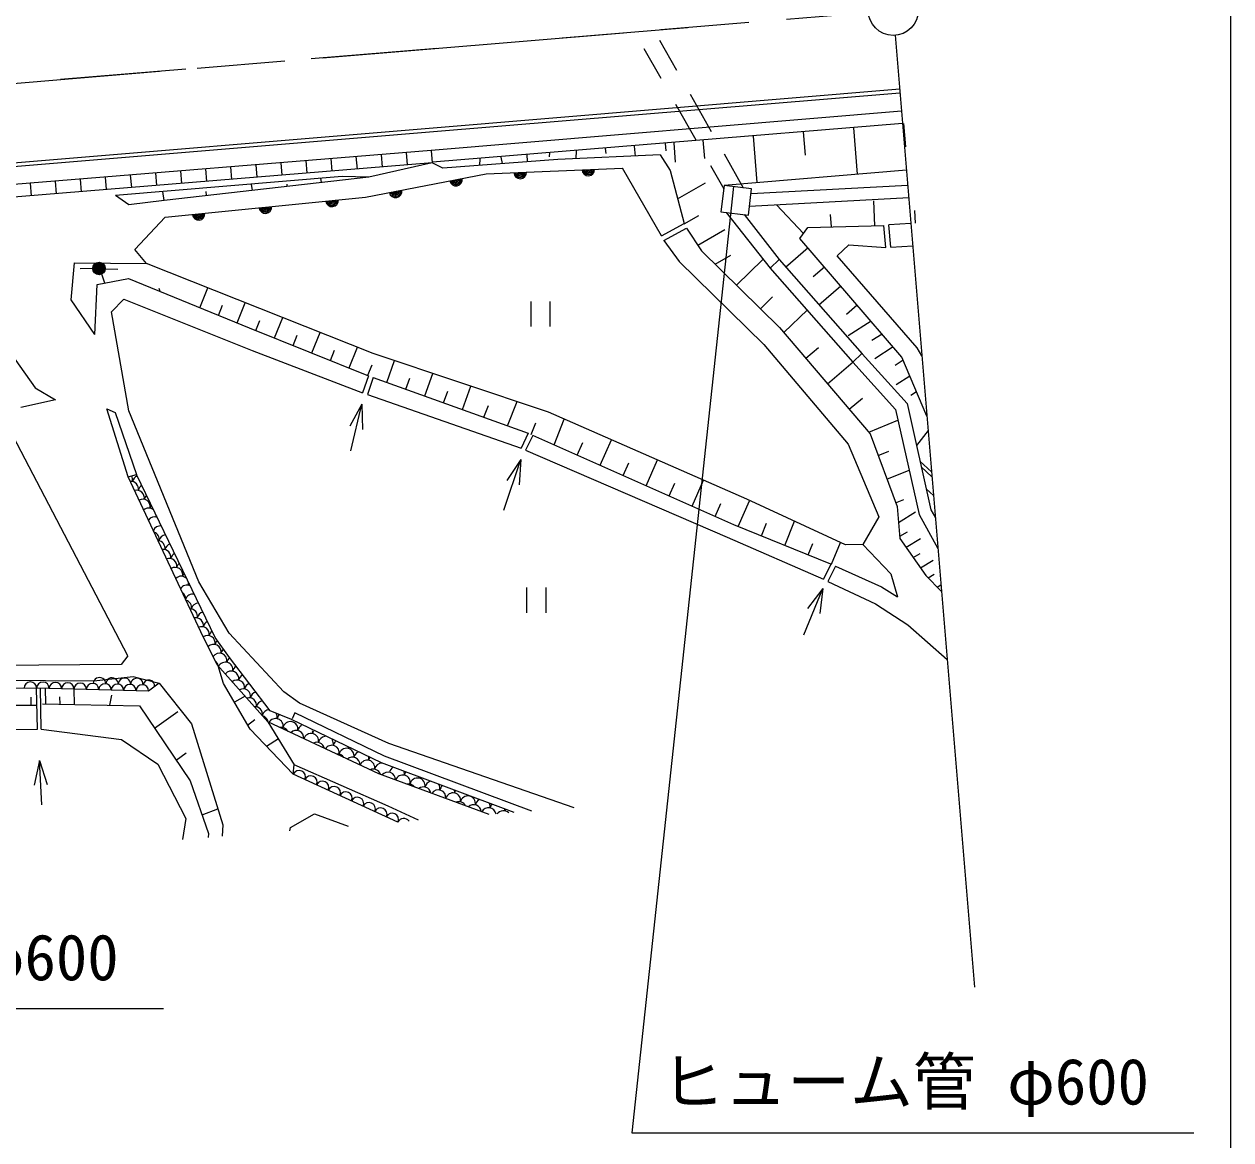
# Model space of a CAD drawing. Units: millimetres, scale not verified. Extents: x 40000 to 680000, y 20000 to 380000.
# Drawn here: x 531033 to 579000, y 274030 to 318360 of the extents above; entities that cross this region are included whole.
import ezdxf
from ezdxf.enums import TextEntityAlignment as Align

# ---------------------------------------------------------------- set-up
doc = ezdxf.new("R2010")
doc.units = ezdxf.units.MM
doc.header["$LTSCALE"] = 1000
doc.linetypes.add('CHAIN', pattern=[18.5, 12, -1.5, 3.5, -1.5])
for name, color, linetype, lineweight in [('M-BGD', 7, 'Continuous', 13), ('M-BMK', 2, 'CHAIN', 13), ('M-BMK-SRVR', 3, 'Continuous', 13), ('M-STR-STR3', 7, 'Continuous', 13), ('M-TTL-BAND', 7, 'Continuous', 25)]:
    doc.layers.add(name, color=color, linetype=linetype, lineweight=lineweight)
doc.styles.add('ＭＳ ゴシック', font='')
doc.styles.get('ＭＳ ゴシック').set_extended_font_data('MS Gothic')

msp = doc.modelspace()

# ---------------------------------------------------------------- linework, layer by layer
at = {"layer": 'M-BGD'}
for p, q in [((552422, 317822), (557397, 318232)), ((556284, 317720), (556962, 316528)), ((542448, 316993), (547443, 317402)), ((555667, 317388), (556336, 316214)), ((532483, 316170), (537464, 316589)), ((565835, 315770), (547136, 314211)), ((565847, 315620), (547148, 314062)), ((556926, 315177), (557730, 313765)), ((557502, 315580), (558345, 314099)), ((565907, 314903), (547208, 313344)), ((547136, 314211), (526046, 312456)), ((565948, 314417), (547267, 312881)), ((563994, 314244), (564148, 312397)), ((565987, 314411), (566064, 313488)), ((547148, 314062), (526058, 312306)), ((558015, 313745), (558075, 313022)), ((560008, 313912), (560162, 312063)), ((562001, 314078), (562078, 313154)), ((547208, 313344), (528755, 311832)), ((546217, 313263), (546258, 312765)), ((547208, 313344), (547248, 312846)), ((551920, 313087), (551931, 313264)), ((552971, 313324), (552967, 313019)), ((554127, 313420), (554160, 313214)), ((555283, 313517), (555315, 313121)), ((556520, 313620), (556544, 313333)), ((556852, 313648), (556916, 312880)), ((547248, 312846), (528796, 311334)), ((540238, 312773), (540278, 312275)), ((541234, 312855), (541275, 312356)), ((542231, 312936), (542272, 312438)), ((543227, 313018), (543268, 312520)), ((544224, 313100), (544265, 312601)), ((547248, 312846), (544733, 312276)), ((545221, 313181), (545262, 312683)), ((547681, 312642), (547248, 312846)), ((552245, 312987), (547681, 312642)), ((549143, 313004), (549140, 312752)), ((550048, 312821), (549989, 313075)), ((551010, 313189), (551022, 312895)), ((556320, 313164), (552245, 312987)), ((556320, 313164), (556708, 312546)), ((558856, 313202), (559619, 311862)), ((534258, 312283), (534298, 311785)), ((543674, 312310), (534662, 311548)), ((535254, 312365), (535295, 311866)), ((536251, 312446), (536292, 311948)), ((544733, 312276), (536600, 311359)), ((537248, 312528), (537288, 312030)), ((538244, 312610), (538285, 312111)), ((539241, 312691), (539282, 312193)), ((544733, 312276), (543674, 312310)), ((544598, 311492), (549396, 312414)), ((544598, 311492), (549396, 312414)), ((549396, 312414), (554813, 312640)), ((549396, 312414), (554813, 312640)), ((556362, 309946), (554813, 312640)), ((556708, 312546), (557266, 310436)), ((558311, 312743), (558842, 311812)), ((566102, 312561), (558858, 311953)), ((531268, 312038), (531308, 311539)), ((532264, 312120), (532305, 311621)), ((533261, 312201), (533302, 311703)), ((540105, 311754), (540065, 312005)), ((541478, 312006), (541477, 311909)), ((542850, 312064), (542830, 312239)), ((557006, 311419), (558111, 312059)), ((558858, 311953), (558732, 310903)), ((559951, 311822), (558858, 311953)), ((559825, 310772), (559951, 311822)), ((566153, 311954), (559927, 311624)), ((535194, 311180), (534662, 311548)), ((536600, 311359), (535194, 311180)), ((536600, 311359), (536550, 311708)), ((536645, 310687), (544598, 311492)), ((536645, 310687), (544598, 311492)), ((538279, 311548), (538265, 311707)), ((566194, 311456), (559866, 311120)), ((564842, 310350), (564802, 311338)), ((558732, 310903), (559825, 310772)), ((558935, 310878), (560682, 308666)), ((562014, 310039), (560943, 311177)), ((566468, 310454), (566434, 310961)), ((536645, 310687), (535433, 309403)), ((556362, 309946), (557266, 310436)), ((557275, 310420), (557852, 310753)), ((559656, 310792), (561050, 309005)), ((562191, 310276), (565201, 310360)), ((563074, 310797), (563108, 310306)), ((565291, 309484), (565201, 310360)), ((566279, 310441), (565400, 310381)), ((565490, 309505), (565400, 310381)), ((556457, 309770), (557361, 310260)), ((557361, 310260), (557961, 309357)), ((557815, 309577), (558887, 310197)), ((561869, 309846), (562191, 310276)), ((535895, 308851), (535433, 309403)), ((556457, 309770), (557075, 308930)), ((562195, 309466), (561291, 308689)), ((565926, 305129), (561869, 309846)), ((563357, 309150), (563813, 309589)), ((563813, 309589), (565291, 309484)), ((565490, 309505), (566353, 309553)), ((557075, 308930), (560439, 305630)), ((557961, 309357), (561064, 306307)), ((558506, 308821), (559130, 309182)), ((559352, 307990), (560400, 309014)), ((561050, 309005), (560682, 308666)), ((561050, 309005), (564344, 305263)), ((566531, 305503), (563357, 309150)), ((532905, 307403), (533038, 308881)), ((533038, 308881), (535895, 308851)), ((533759, 308645), (533259, 308634)), ((534235, 308069), (533979, 308871)), ((534259, 308643), (534759, 308626)), ((544911, 305277), (535895, 308851)), ((560675, 308675), (563968, 304932)), ((562847, 308708), (562403, 308326)), ((533838, 306027), (533933, 308012)), ((533933, 308012), (535187, 308248)), ((535187, 308248), (539982, 306291)), ((563499, 307950), (562625, 307198)), ((536441, 307737), (536404, 307852)), ((538018, 307093), (538338, 307882)), ((560303, 307055), (560779, 307520)), ((533838, 306027), (532905, 307403)), ((534508, 306925), (534995, 307436)), ((534995, 307436), (540099, 305392)), ((538759, 306790), (538920, 307188)), ((539500, 306488), (539824, 307288)), ((551184, 306344), (551184, 307344)), ((551934, 307344), (551934, 306344)), ((561237, 306104), (562168, 307013)), ((564151, 307192), (563722, 306822)), ((535190, 303000), (534508, 306925)), ((540241, 306188), (540404, 306590)), ((540984, 305891), (541313, 306702)), ((564697, 306558), (563785, 305973)), ((539982, 306291), (544718, 304388)), ((542470, 305297), (542795, 306114)), ((561064, 306307), (564663, 302087)), ((565136, 306047), (564725, 305784)), ((530246, 305630), (531466, 303911)), ((541727, 305594), (541889, 306002)), ((560439, 305630), (563790, 301677)), ((540099, 305392), (544488, 303709)), ((543213, 305000), (543376, 305409)), ((543956, 304704), (544281, 305522)), ((551880, 302942), (544911, 305277)), ((562103, 305088), (562606, 305517)), ((564334, 305274), (563968, 304932)), ((564344, 305263), (566132, 303281)), ((565575, 305537), (564844, 305068)), ((566917, 302779), (565926, 305129)), ((566717, 305183), (566531, 305503)), ((544699, 304407), (544863, 304820)), ((545449, 304128), (545760, 304993)), ((562969, 304074), (563992, 304947)), ((563973, 304928), (565673, 303044)), ((565978, 305003), (565658, 304798)), ((544718, 304388), (544488, 303709)), ((544907, 304323), (544677, 303645)), ((544907, 304323), (551066, 302103)), ((546201, 303857), (546360, 304298)), ((546954, 303586), (547278, 304484)), ((566242, 304380), (565692, 304028)), ((531466, 303911), (532274, 303433)), ((544677, 303645), (550787, 301513)), ((547706, 303314), (547871, 303772)), ((548459, 303043), (548795, 303976)), ((566505, 303757), (566275, 303610)), ((535156, 293262), (529961, 303194)), ((532274, 303433), (530899, 303122)), ((544460, 303261), (543985, 302381)), ((544020, 301412), (544460, 303261)), ((544460, 303261), (544488, 302261)), ((549306, 302738), (549489, 303202)), ((550247, 302399), (550627, 303362)), ((563834, 303059), (564354, 303503)), ((566132, 303281), (567077, 299059)), ((535167, 300376), (534321, 303076)), ((534321, 303076), (534650, 302925)), ((534650, 302925), (535501, 300461)), ((537975, 296197), (535190, 303000)), ((559754, 299490), (551880, 302942)), ((565673, 303044), (566605, 298879)), ((551185, 302051), (551369, 302517)), ((552100, 301644), (552503, 302669)), ((564609, 302151), (565768, 302619)), ((566964, 302221), (566505, 301615)), ((551066, 302103), (550787, 301513)), ((551247, 302018), (550967, 301428)), ((559248, 298470), (551247, 302018)), ((553014, 301238), (553238, 301743)), ((553928, 300833), (554378, 301847)), ((564663, 302087), (565730, 299199)), ((550967, 301428), (558975, 297974)), ((563790, 301677), (565002, 298778)), ((564982, 301224), (565409, 301396)), ((550095, 299049), (550770, 301057)), ((550770, 301057), (550217, 300224)), ((550770, 301057), (550707, 300059)), ((554842, 300427), (555068, 300936)), ((555756, 300021), (556210, 301043)), ((567101, 300576), (566643, 300998)), ((567118, 300377), (566693, 300776)), ((535167, 300376), (535501, 300461)), ((538055, 294216), (535167, 300376)), ((538630, 293986), (535501, 300461)), ((565329, 300285), (566211, 300641)), ((556670, 299615), (556894, 300128)), ((557584, 299209), (558032, 300235)), ((567180, 299629), (566890, 299896)), ((558497, 298803), (558722, 299316)), ((559414, 298403), (559861, 299425)), ((563687, 297674), (559754, 299490)), ((565676, 299347), (566004, 299479)), ((565730, 299199), (565848, 297923)), ((565789, 298565), (566463, 298980)), ((566605, 298879), (567355, 297531)), ((567077, 299059), (567254, 298741)), ((563100, 296909), (559248, 298470)), ((560341, 298027), (560546, 298527)), ((561268, 297651), (561661, 298609)), ((565002, 298778), (564369, 297679)), ((558975, 297974), (562805, 296306)), ((565840, 298010), (566142, 298195)), ((565848, 297923), (566873, 296460)), ((566091, 297577), (566660, 297927)), ((562194, 297276), (562380, 297727)), ((563121, 296900), (563478, 297770)), ((564369, 297679), (563687, 297674)), ((564369, 297679), (565490, 296519)), ((566378, 297166), (566646, 297331)), ((566666, 296756), (567166, 297064)), ((563100, 296909), (562805, 296306)), ((563280, 296821), (562984, 296218)), ((563280, 296821), (565111, 296006)), ((565490, 296519), (565749, 295601)), ((566873, 296460), (567498, 295813)), ((566972, 296357), (567205, 296501)), ((539179, 294161), (537975, 296197)), ((551015, 294971), (551015, 295971)), ((551765, 295971), (551765, 294971)), ((562984, 296218), (564874, 295324)), ((565111, 296006), (565749, 295601)), ((567328, 295989), (567476, 296081)), ((562028, 294093), (562784, 295932)), ((562784, 295932), (562177, 295137)), ((562784, 295932), (562656, 294940)), ((564874, 295324), (566156, 294489)), ((538712, 292900), (538055, 294216)), ((541356, 291836), (539179, 294161)), ((566156, 294489), (567722, 293122)), ((539196, 293192), (538630, 293986)), ((535156, 293262), (534885, 292913)), ((540812, 291074), (539196, 293192)), ((534885, 292913), (519059, 292818)), ((540724, 290633), (538712, 292900)), ((538962, 292158), (538740, 292869)), ((515720, 292414), (533800, 292266)), ((533800, 292266), (535367, 292440)), ((535367, 292440), (536396, 292174)), ((536396, 292174), (535974, 291862)), ((536396, 292174), (537690, 290563)), ((540013, 290346), (538962, 292158)), ((531531, 291980), (520581, 291850)), ((535974, 291862), (531531, 291980)), ((531562, 290346), (531531, 291980)), ((531712, 290349), (531681, 291983)), ((531890, 291357), (531883, 291971)), ((533033, 291333), (533027, 291940)), ((534439, 291305), (534521, 291701)), ((539818, 291654), (539392, 291416)), ((541979, 291377), (541356, 291836)), ((531508, 291288), (520464, 291271)), ((531319, 291288), (531316, 291624)), ((531760, 291360), (535623, 291280)), ((532461, 291345), (532458, 291637)), ((535623, 291280), (537630, 288301)), ((545526, 289783), (541979, 291377)), ((536220, 290394), (537145, 291054)), ((539917, 290513), (540200, 290734)), ((541660, 290729), (540812, 291074)), ((545241, 289004), (541660, 290729)), ((541790, 290999), (541693, 290764)), ((545359, 289280), (541790, 290999)), ((520303, 290313), (531562, 290346)), ((531712, 290349), (534897, 289935)), ((537690, 290563), (538936, 286552)), ((541732, 288557), (540013, 290346)), ((540724, 290633), (541772, 288930)), ((545132, 288574), (540724, 290633)), ((534897, 289935), (536343, 288962)), ((541139, 289958), (540669, 289664)), ((552902, 287229), (545526, 289783)), ((537082, 289114), (537479, 289402)), ((551210, 287091), (545359, 289280)), ((531650, 289104), (531436, 288127)), ((531732, 287336), (531650, 289104)), ((531650, 289104), (531953, 288151)), ((536343, 288962), (537455, 286802)), ((541732, 288557), (541772, 288930)), ((545498, 287288), (541772, 288930)), ((550506, 287034), (545241, 289004)), ((537630, 288301), (538368, 286199)), ((545881, 286659), (541732, 288557)), ((549522, 286954), (545132, 288574)), ((538108, 286939), (538739, 287187)), ((541620, 286435), (542578, 286987)), ((542578, 286987), (543909, 286499)), ((546704, 286726), (545498, 287288)), ((537455, 286802), (537327, 285965)), ((538936, 286552), (538907, 286093)), ((541589, 286311), (541620, 286435)), ((538368, 286199), (538352, 286048))]:
    msp.add_line(p, q, dxfattribs=at)
for radius in [250, 250, 225, 200, 175, 150, 125, 100, 75, 50, 25]:
    msp.add_circle((534009, 308651), radius, dxfattribs=at)
for centre, radius, start, end in [((550750, 312470), 250, 182.3863, 2.3863), ((550750, 312470), 200, 182.3863, 2.3863), ((550750, 312470), 150, 182.3863, 2.3863), ((550750, 312470), 100, 182.3863, 2.3863), ((550750, 312470), 50, 182.3863, 2.3863), ((553459, 312583), 250, 182.3863, 2.3863), ((553459, 312583), 200, 182.3863, 2.3863), ((553459, 312583), 150, 182.3863, 2.3863), ((553459, 312583), 100, 182.3863, 2.3863), ((553459, 312583), 50, 182.3863, 2.3863), ((548196, 312184), 250, 190.8767, 10.8767), ((548196, 312184), 200, 190.8767, 10.8767), ((548196, 312184), 150, 190.8767, 10.8767), ((548196, 312184), 100, 190.8767, 10.8767), ((548196, 312184), 50, 190.8767, 10.8767), ((543272, 311358), 250, 185.7797, 5.7797), ((543272, 311358), 200, 185.7797, 5.7797), ((543272, 311358), 150, 185.7797, 5.7797), ((543272, 311358), 100, 185.7797, 5.7797), ((543272, 311358), 50, 185.7797, 5.7797), ((545797, 311723), 250, 190.8767, 10.8767), ((545797, 311723), 200, 190.8767, 10.8767), ((545797, 311723), 150, 190.8767, 10.8767), ((545797, 311723), 100, 190.8767, 10.8767), ((545797, 311723), 50, 190.8767, 10.8767), ((537970, 310821), 250, 185.7797, 5.7797), ((537970, 310821), 200, 185.7797, 5.7797), ((537970, 310821), 150, 185.7797, 5.7797), ((537970, 310821), 100, 185.7797, 5.7797), ((540621, 311090), 250, 185.7797, 5.7797), ((540621, 311090), 200, 185.7797, 5.7797), ((540621, 311090), 150, 185.7797, 5.7797), ((540621, 311090), 100, 185.7797, 5.7797), ((540621, 311090), 50, 185.7797, 5.7797), ((537970, 310821), 50, 185.7797, 5.7797), ((535043, 300247), 300, 348.5919, 32.7538), ((535631, 300128), 300, 110.3912, 168.5919), ((535278, 299893), 300, 348.5919, 94.7529), ((535512, 299540), 300, 348.5919, 107.0868), ((535866, 299775), 300, 121.4091, 168.5919), ((535747, 299186), 300, 348.5919, 119.0498), ((536101, 299421), 300, 132.6428, 168.5919), ((535982, 298833), 300, 48.9839, 131.1908), ((536335, 299068), 300, 144.6011, 168.5919), ((535982, 298833), 300, 348.5919, 2.5943), ((536217, 298480), 300, 69.1377, 144.1392), ((536451, 298126), 300, 83.432, 159.0173), ((536570, 298714), 300, 158.1604, 168.5919), ((536098, 297891), 300, 348.5919, 70.2583), ((536686, 297773), 300, 95.7172, 168.5919), ((536333, 297538), 300, 348.5919, 85.3114), ((536567, 297185), 300, 348.5919, 98.3328), ((536921, 297419), 300, 107.0935, 168.5919), ((536802, 296831), 300, 348.5919, 110.5012), ((537156, 297066), 300, 118.1281, 168.5919), ((537390, 296713), 300, 129.2518, 168.5919), ((537037, 296478), 300, 348.5919, 122.4601), ((537625, 296359), 300, 140.9276, 168.5919), ((537272, 296124), 300, 38.2865, 134.7559), ((537506, 295771), 300, 64.1317, 148.097), ((537272, 296124), 300, 348.5919, 13.2917), ((537860, 296006), 300, 153.8725, 168.5919), ((537153, 295536), 300, 353.8269, 56.4181), ((537741, 295418), 300, 79.4677, 163.9376), ((537388, 295183), 300, 348.5919, 74.8656), ((537622, 294829), 300, 348.5919, 89.1514), ((537976, 295064), 300, 92.1907, 168.5919), ((538211, 294711), 300, 103.7662, 168.5919), ((537857, 294476), 300, 348.5919, 101.8472), ((538445, 294357), 300, 114.8547, 168.5919), ((538092, 294123), 300, 348.5919, 113.8994), ((538327, 293769), 300, 348.5919, 124.8257), ((538680, 294004), 300, 125.9083, 168.5919), ((538561, 293416), 300, 348.5919, 135.0761), ((538915, 293651), 300, 132.5823, 168.5919), ((538796, 293062), 300, 348.5919, 145.9932), ((539150, 293297), 300, 129.9362, 168.5919), ((539384, 292944), 300, 127.2234, 168.5919), ((538443, 292828), 300, 7.91, 50.7969), ((539031, 292709), 300, 348.5919, 153.4013), ((539266, 292356), 300, 348.5919, 141.6652), ((539619, 292590), 300, 121.8914, 168.5919), ((531282, 291977), 249, 0.6799, 180.6799), ((531777, 291974), 247, 358.4724, 178.4724), ((532271, 291960), 247, 358.4724, 178.4724), ((532765, 291947), 247, 358.4724, 178.4724), ((533259, 291934), 247, 358.4724, 178.4724), ((533752, 291921), 247, 358.4724, 178.4724), ((534030, 292153), 248, 358.709, 178.709), ((534246, 291908), 247, 358.4724, 178.4724), ((534526, 292142), 248, 358.709, 178.709), ((534740, 291895), 247, 358.4724, 178.4724), ((535021, 292131), 248, 358.709, 178.709), ((535233, 291881), 247, 358.4724, 178.4724), ((535517, 292120), 248, 358.709, 178.709), ((535991, 292073), 230, 349.7522, 169.7522), ((539500, 292002), 300, 348.5919, 130.3472), ((539854, 292237), 300, 116.5115, 168.5919), ((540088, 291883), 300, 111.0321, 168.5919), ((535727, 291868), 247, 358.4724, 178.4724), ((539735, 291649), 300, 348.5919, 118.98), ((540323, 291530), 300, 105.3943, 168.5919), ((539970, 291295), 300, 348.5919, 107.0749), ((540204, 290942), 300, 349.2773, 93.8902), ((540558, 291177), 300, 99.5228, 168.5919), ((540793, 290823), 300, 93.3117, 167.9121), ((540439, 290589), 300, 7.3037, 77.6777), ((541027, 290470), 300, 348.5919, 151.3097), ((540793, 290823), 300, 348.5919, 26.7679), ((541381, 290705), 300, 136.6314, 168.5919), ((541262, 290116), 300, 28.1168, 101.823), ((541616, 290351), 300, 348.5919, 168.5919), ((541850, 289998), 300, 354.1885, 135.7512), ((541381, 290705), 300, 348.5919, 353.2589), ((541969, 290586), 300, 164.0152, 168.5919), ((542204, 290232), 300, 119.6208, 168.5919), ((542204, 290232), 300, 348.5919, 10.2695), ((542792, 290114), 300, 148.8419, 168.5919), ((542438, 289879), 300, 348.5919, 163.1261), ((542673, 289526), 300, 11.4481, 118.4917), ((543027, 289760), 300, 97.5777, 168.5919), ((543027, 289760), 300, 348.5919, 32.3125), ((543615, 289642), 300, 133.2114, 168.5919), ((543261, 289407), 300, 348.5919, 147.8787), ((543496, 289054), 300, 34.264, 95.6757), ((543849, 289288), 300, 348.5919, 168.5919), ((543615, 289642), 300, 348.5919, 356.6788), ((544203, 289523), 300, 160.7759, 168.5919), ((544438, 289170), 300, 115.5813, 168.5919), ((544438, 289170), 300, 348.5919, 14.309), ((544084, 288935), 300, 357.8482, 132.0916), ((544672, 288816), 300, 348.5919, 159.6885), ((545026, 289051), 300, 145.6006, 168.5919), ((544907, 288463), 300, 17.2189, 114.1185), ((545260, 288698), 300, 90.3696, 168.5919), ((545849, 288579), 300, 121.33, 168.5919), ((541964, 288452), 254, 335.4131, 155.4131), ((542426, 288240), 254, 335.4131, 155.4131), ((542889, 288028), 254, 335.4131, 155.4131), ((545495, 288344), 300, 357.2537, 142.2391), ((546083, 288225), 300, 348.5919, 160.131), ((545849, 288579), 300, 348.5919, 17.6467), ((546437, 288460), 300, 141.9479, 168.5919), ((546671, 288107), 300, 348.5919, 168.5919), ((546437, 288460), 300, 348.5919, 357.0287), ((547025, 288342), 300, 160.351, 168.5919), ((543352, 287816), 254, 335.4131, 155.4131), ((543815, 287605), 254, 335.4131, 155.4131), ((546318, 287872), 300, 35.5984, 103.8944), ((546906, 287753), 300, 11.0826, 128.4101), ((547260, 287988), 300, 104.987, 168.5919), ((547494, 287635), 300, 352.0169, 147.4759), ((547260, 287988), 300, 348.5919, 33.9896), ((547848, 287869), 300, 129.6416, 168.5919), ((548083, 287516), 300, 348.5919, 165.1979), ((547848, 287869), 300, 348.5919, 9.335), ((548436, 287751), 300, 149.0456, 168.5919), ((544277, 287393), 254, 335.4131, 155.4131), ((544740, 287181), 254, 335.4131, 155.4131), ((548317, 287163), 300, 27.4186, 112.0742), ((548671, 287397), 300, 348.5919, 168.5919), ((548905, 287044), 300, 5.3255, 134.1673), ((548436, 287751), 300, 348.5919, 349.931), ((549024, 287632), 300, 167.2579, 168.5919), ((549259, 287279), 300, 115.5388, 168.5919), ((549259, 287279), 300, 348.5919, 23.4378), ((549847, 287160), 300, 137.3062, 168.5919), ((545203, 286969), 254, 335.4131, 155.4131), ((545666, 286758), 254, 335.4131, 155.4131), ((549494, 286925), 300, 9.7538, 152.6095), ((550082, 286807), 300, 44.5788, 144.7002), ((549847, 287160), 300, 348.5919, 1.6705), ((550435, 287041), 300, 155.9847, 168.5919), ((546128, 286546), 254, 36.0557, 155.4131)]:
    msp.add_arc(centre, radius, start, end, dxfattribs=at)
at = {"layer": 'M-BMK'}
msp.add_line((469147, 310908), (564583, 318826), dxfattribs=at)
at = {"layer": 'M-BMK-SRVR'}
msp.add_line((565656, 317918), (568808, 280092), dxfattribs=at)
msp.add_circle((565579, 318915), 1000, dxfattribs=at)
at = {"layer": 'M-STR-STR3'}
for p, q in [((559231, 311909), (555191, 274308)), ((514236, 279246), (536574, 279246)), ((555191, 274308), (577529, 274308))]:
    msp.add_line(p, q, dxfattribs=at)
at = {"layer": 'M-TTL-BAND'}
msp.add_line((579000, 20000), (579000, 370000), dxfattribs=at)

# ---------------------------------------------------------------- texts
at = {"layer": 'M-STR-STR3', "style": 'ＭＳ ゴシック'}
for p in [(515405, 279820), (556360, 274882)]:
    msp.add_text('ヒューム管 φ600', height=1833, dxfattribs=at).set_placement(p, align=Align.BOTTOM_LEFT)

doc.saveas('drawing.dxf')
